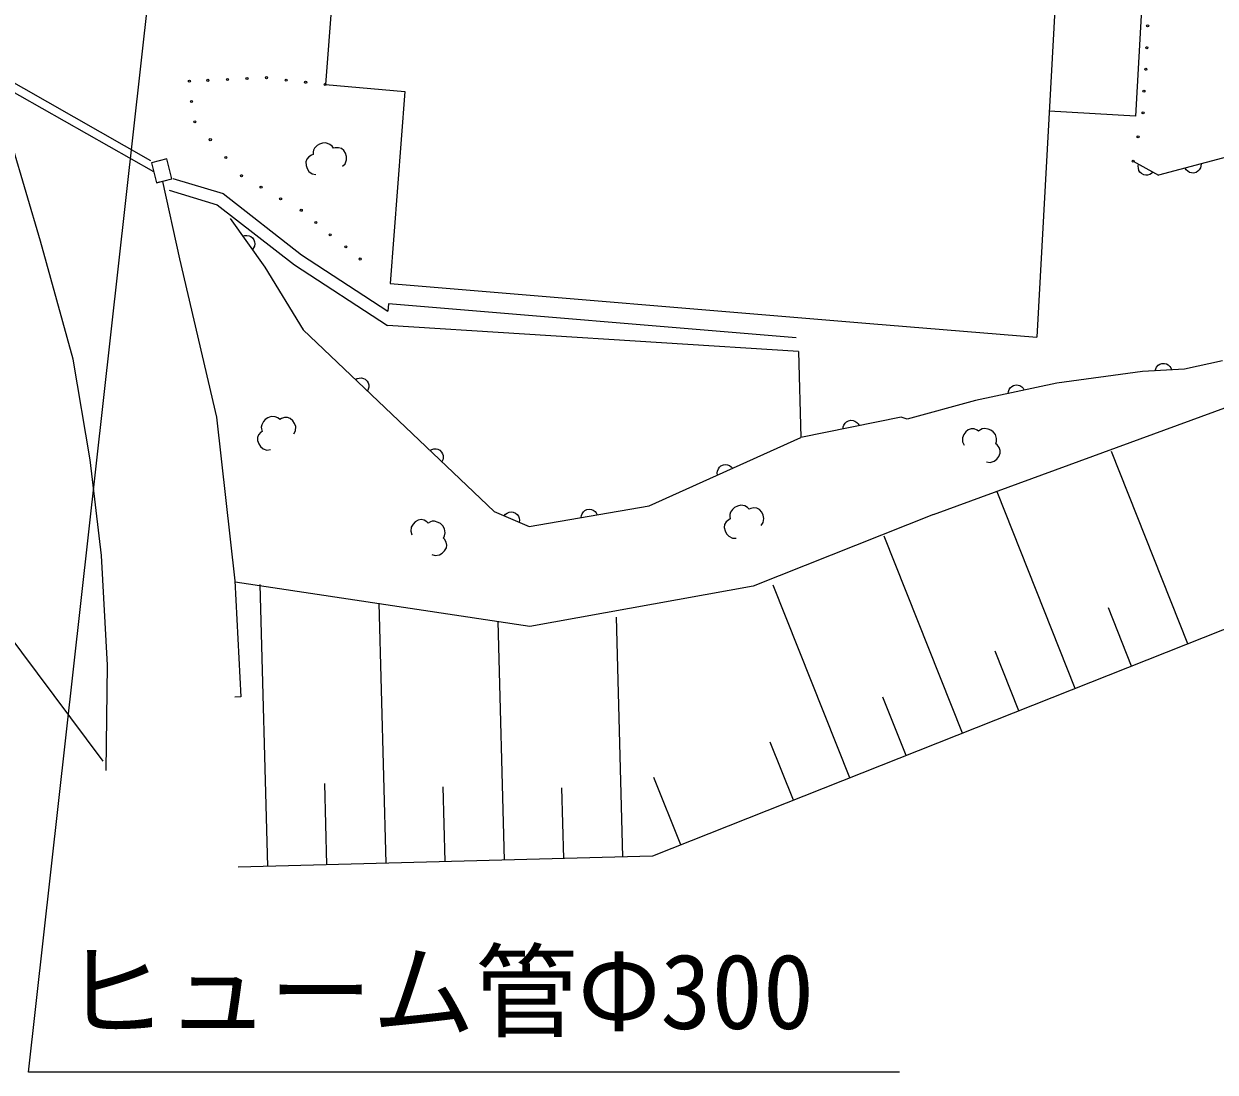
# Model space of a CAD drawing. Units: millimetres, scale not verified. Extents: x 40000 to 680000, y 20000 to 380000.
# Drawn here: x 117324 to 146282, y 252523 to 278018 of the extents above; entities that cross this region are included whole.
import ezdxf
from ezdxf.enums import TextEntityAlignment as Align

# ---------------------------------------------------------------- set-up
doc = ezdxf.new("R2010")
doc.units = ezdxf.units.MM
doc.header["$LTSCALE"] = 1000
doc.layers.add('M-BGD', color=7, linetype='Continuous', lineweight=25)
doc.layers.add('M-STR-HTXT', color=7, linetype='Continuous', lineweight=13)
doc.styles.add('ＭＳ ゴシック', font='')
doc.styles.get('ＭＳ ゴシック').set_extended_font_data('MS Gothic')

msp = doc.modelspace()

# ---------------------------------------------------------------- linework, layer by layer
at = {"layer": 'M-BGD'}
for p, q in [((142471, 279893), (141947, 270400)), ((144565, 279726), (144347, 275776)), ((124857, 279146), (124655, 276542)), ((120414, 274684), (116494, 276913)), ((120483, 274415), (116576, 276636)), ((117731, 272729), (116596, 276568)), ((124655, 276542), (126587, 276371)), ((126587, 276371), (126228, 271704)), ((144347, 275776), (142250, 275892)), ((124585, 275117), (124508, 275094)), ((124667, 275121), (124585, 275117)), ((124761, 275087), (124667, 275121)), ((124318, 274826), (124248, 274783)), ((124357, 274838), (124318, 274826)), ((124358, 274901), (124357, 274838)), ((124366, 274945), (124358, 274901)), ((124392, 274995), (124366, 274945)), ((124457, 275057), (124392, 274995)), ((124508, 275094), (124457, 275057)), ((124817, 275042), (124761, 275087)), ((124854, 274990), (124817, 275042)), ((124892, 275002), (124854, 274990)), ((124974, 275006), (124892, 275002)), ((125043, 274986), (124974, 275006)), ((125099, 274940), (125043, 274986)), ((125142, 274870), (125099, 274940)), ((125165, 274793), (125142, 274870)), ((120801, 274735), (120426, 274640)), ((120426, 274640), (120549, 274153)), ((120925, 274249), (120801, 274735)), ((124202, 274728), (124182, 274659)), ((124182, 274659), (124186, 274576)), ((124186, 274576), (124209, 274500)), ((124248, 274783), (124202, 274728)), ((125071, 274555), (125136, 274617)), ((125136, 274617), (125170, 274711)), ((125170, 274711), (125165, 274793)), ((144286, 274678), (144908, 274336)), ((144413, 274553), (144422, 274603)), ((144415, 274507), (144413, 274553)), ((144422, 274603), (144773, 274411)), ((146583, 274780), (144908, 274336)), ((145936, 274559), (145923, 274514)), ((145939, 274609), (145936, 274559)), ((120549, 274153), (120925, 274249)), ((120946, 274258), (122166, 273890)), ((124209, 274500), (124252, 274429)), ((124252, 274429), (124333, 274370)), ((124333, 274370), (124421, 274355)), ((144430, 274452), (144415, 274507)), ((144454, 274412), (144430, 274452)), ((144488, 274375), (144454, 274412)), ((144545, 274344), (144488, 274375)), ((144594, 274335), (144545, 274344)), ((144641, 274337), (144594, 274335)), ((144695, 274353), (144641, 274337)), ((144736, 274376), (144695, 274353)), ((144773, 274411), (144736, 274376)), ((145580, 274465), (145552, 274507)), ((145614, 274432), (145580, 274465)), ((145662, 274404), (145614, 274432)), ((145707, 274391), (145662, 274404)), ((145758, 274388), (145707, 274391)), ((145820, 274404), (145758, 274388)), ((145862, 274432), (145820, 274404)), ((145894, 274465), (145862, 274432)), ((145923, 274514), (145894, 274465)), ((120696, 274185), (120549, 274153)), ((120696, 274185), (121109, 272303)), ((120859, 273971), (122026, 273619)), ((122166, 273890), (124077, 272403)), ((122026, 273619), (123902, 272159)), ((122342, 273281), (123184, 272100)), ((122647, 272854), (122695, 272868)), ((122695, 272868), (122742, 272872)), ((122742, 272872), (122798, 272863)), ((122798, 272863), (122840, 272844)), ((122840, 272844), (122881, 272814)), ((122881, 272814), (122918, 272762)), ((118521, 269859), (117731, 272729)), ((122909, 272569), (122879, 272528)), ((122927, 272612), (122909, 272569)), ((122918, 272762), (122933, 272714)), ((122937, 272667), (122927, 272612)), ((122933, 272714), (122937, 272667)), ((121109, 272303), (122005, 268452)), ((124077, 272403), (126175, 271027)), ((123184, 272100), (124115, 270576)), ((123902, 272159), (126160, 270678)), ((126228, 271704), (137886, 270733)), ((126186, 271206), (126175, 271027)), ((136094, 270380), (126186, 271206)), ((124115, 270576), (128756, 266159)), ((136158, 270053), (126160, 270678)), ((137886, 270733), (141947, 270400)), ((136158, 270053), (136214, 267958)), ((118940, 267416), (118521, 269859)), ((145536, 269618), (144513, 269566)), ((144824, 269581), (144838, 269630)), ((144838, 269630), (144860, 269671)), ((144860, 269671), (144898, 269713)), ((144898, 269713), (144937, 269739)), ((144937, 269739), (144984, 269758)), ((144984, 269758), (145048, 269761)), ((145048, 269761), (145096, 269747)), ((145096, 269747), (145138, 269726)), ((145138, 269726), (145180, 269688)), ((145180, 269688), (145206, 269649)), ((145206, 269649), (145224, 269602)), ((146464, 269825), (145536, 269618)), ((125385, 269367), (125430, 269391)), ((125430, 269391), (125475, 269403)), ((125475, 269403), (125532, 269405)), ((125532, 269405), (125577, 269394)), ((125577, 269394), (125623, 269373)), ((125623, 269373), (125669, 269329)), ((125669, 269329), (125693, 269284)), ((144513, 269566), (142435, 269279)), ((125697, 269137), (125675, 269091)), ((125693, 269284), (125706, 269239)), ((125707, 269183), (125697, 269137)), ((125706, 269239), (125707, 269183)), ((142435, 269279), (140459, 268858)), ((141251, 269027), (141257, 269077)), ((141257, 269077), (141272, 269121)), ((141272, 269121), (141303, 269169)), ((141303, 269169), (141337, 269200)), ((141337, 269200), (141381, 269226)), ((141381, 269226), (141443, 269239)), ((141443, 269239), (141493, 269234)), ((141493, 269234), (141538, 269219)), ((141538, 269219), (141585, 269188)), ((141585, 269188), (141617, 269154)), ((141617, 269154), (141642, 269110)), ((140459, 268858), (138797, 268402)), ((139432, 266087), (146849, 268800)), ((122005, 268452), (122453, 264474)), ((123333, 268468), (123255, 268440)), ((123433, 268463), (123333, 268468)), ((123499, 268436), (123433, 268463)), ((138651, 268456), (136214, 267958)), ((138797, 268402), (138651, 268456)), ((123107, 268267), (123096, 268211)), ((123096, 268211), (123102, 268167)), ((123102, 268167), (123119, 268106)), ((123151, 268345), (123107, 268267)), ((123189, 268395), (123151, 268345)), ((123255, 268440), (123189, 268395)), ((123550, 268397), (123499, 268436)), ((123583, 268420), (123550, 268397)), ((123660, 268448), (123583, 268420)), ((123732, 268448), (123660, 268448)), ((123799, 268421), (123732, 268448)), ((123860, 268366), (123799, 268421)), ((123905, 268300), (123860, 268366)), ((123934, 268222), (123905, 268300)), ((123929, 268122), (123934, 268222)), ((137237, 268167), (137243, 268217)), ((137243, 268217), (137258, 268261)), ((137258, 268261), (137289, 268308)), ((137289, 268308), (137324, 268340)), ((137324, 268340), (137367, 268365)), ((137367, 268365), (137430, 268378)), ((137430, 268378), (137480, 268372)), ((137480, 268372), (137524, 268356)), ((137524, 268356), (137572, 268325)), ((137572, 268325), (137603, 268291)), ((137603, 268291), (137628, 268247)), ((140350, 268169), (140282, 268144)), ((140422, 268165), (140350, 268169)), ((140498, 268134), (140422, 268165)), ((140622, 268166), (140582, 268146)), ((140678, 268175), (140622, 268166)), ((140766, 268159), (140678, 268175)), ((123031, 268022), (123003, 267956)), ((123003, 267956), (123004, 267884)), ((123004, 267884), (123032, 267806)), ((123086, 268084), (123031, 268022)), ((123119, 268106), (123086, 268084)), ((123885, 268044), (123929, 268122)), ((132522, 266297), (136214, 267958)), ((140171, 268028), (140139, 267951)), ((140139, 267951), (140140, 267851)), ((140218, 268092), (140171, 268028)), ((140282, 268144), (140218, 268092)), ((140530, 268110), (140498, 268134)), ((140582, 268146), (140530, 268110)), ((140826, 268140), (140766, 268159)), ((140890, 268092), (140826, 268140)), ((140943, 268028), (140890, 268092)), ((140971, 267933), (140943, 268028)), ((140968, 267861), (140971, 267933)), ((123032, 267806), (123077, 267740)), ((123077, 267740), (123138, 267685)), ((123138, 267685), (123233, 267652)), ((123233, 267652), (123321, 267664)), ((127196, 267643), (127241, 267667)), ((127241, 267667), (127286, 267680)), ((127286, 267680), (127343, 267681)), ((127343, 267681), (127388, 267671)), ((127388, 267671), (127434, 267649)), ((127434, 267649), (127480, 267605)), ((127480, 267605), (127504, 267560)), ((140140, 267851), (140180, 267772)), ((140948, 267800), (140968, 267861)), ((140980, 267777), (140948, 267800)), ((141033, 267713), (140980, 267777)), ((141057, 267645), (141033, 267713)), ((141054, 267573), (141057, 267645)), ((145618, 262940), (143765, 267614)), ((119215, 265092), (118940, 267416)), ((127508, 267413), (127486, 267368)), ((127504, 267560), (127516, 267516)), ((127518, 267459), (127508, 267413)), ((127516, 267516), (127518, 267459)), ((134270, 267268), (134328, 267294)), ((134328, 267294), (134379, 267299)), ((134379, 267299), (134425, 267293)), ((134425, 267293), (134478, 267273)), ((140727, 267367), (140815, 267352)), ((140815, 267352), (140911, 267380)), ((140911, 267380), (140975, 267433)), ((140975, 267433), (141022, 267497)), ((141022, 267497), (141054, 267573)), ((134181, 267096), (134186, 267142)), ((134186, 267045), (134181, 267096)), ((134186, 267142), (134206, 267195)), ((134206, 267195), (134233, 267233)), ((134233, 267233), (134270, 267268)), ((134478, 267273), (134516, 267247)), ((134516, 267247), (134551, 267209)), ((154523, 266471), (132605, 257780)), ((142879, 261854), (140983, 266634)), ((128756, 266159), (129610, 265793)), ((129071, 266120), (129123, 266141)), ((129123, 266141), (129169, 266147)), ((129169, 266147), (129220, 266143)), ((129220, 266143), (129279, 266118)), ((129610, 265793), (132522, 266297)), ((130893, 266105), (130926, 266151)), ((130926, 266151), (130961, 266181)), ((130961, 266181), (131006, 266205)), ((131006, 266205), (131069, 266216)), ((131069, 266216), (131119, 266209)), ((131119, 266209), (131162, 266192)), ((131162, 266192), (131209, 266159)), ((131209, 266159), (131239, 266124)), ((134500, 266138), (134483, 266085)), ((134553, 266210), (134500, 266138)), ((134598, 266255), (134553, 266210)), ((134669, 266291), (134598, 266255)), ((134750, 266310), (134669, 266291)), ((134848, 266293), (134750, 266310)), ((134911, 266257), (134848, 266293)), ((134956, 266213), (134911, 266257)), ((134992, 266231), (134956, 266213)), ((135072, 266249), (134992, 266231)), ((135144, 266241), (135072, 266249)), ((135206, 266205), (135144, 266241)), ((135260, 266143), (135206, 266205)), ((135297, 266072), (135260, 266143)), ((126784, 265847), (126742, 265776)), ((126840, 265904), (126784, 265847)), ((126911, 265947), (126840, 265904)), ((126981, 265962), (126911, 265947)), ((127052, 265948), (126981, 265962)), ((127123, 265906), (127052, 265948)), ((127151, 265878), (127123, 265906)), ((127208, 265906), (127151, 265878)), ((127250, 265921), (127208, 265906)), ((127307, 265921), (127250, 265921)), ((127392, 265893), (127307, 265921)), ((127448, 265865), (127392, 265893)), ((127505, 265809), (127448, 265865)), ((128999, 266055), (129033, 266092)), ((129033, 266092), (129071, 266120)), ((129279, 266118), (129316, 266084)), ((129316, 266084), (129344, 266046)), ((129344, 266046), (129365, 265994)), ((129365, 265994), (129371, 265948)), ((129371, 265948), (129367, 265897)), ((130869, 266011), (130876, 266061)), ((130876, 266061), (130893, 266105)), ((131239, 266124), (131263, 266079)), ((134394, 265905), (134359, 265842)), ((134457, 265959), (134394, 265905)), ((134492, 265977), (134457, 265959)), ((134483, 266085), (134483, 266040)), ((134483, 266040), (134492, 265977)), ((139432, 266087), (135050, 264344)), ((135245, 265821), (135298, 265893)), ((135315, 265991), (135297, 266072)), ((135298, 265893), (135315, 265991)), ((126742, 265776), (126728, 265677)), ((126728, 265677), (126757, 265592)), ((127548, 265739), (127505, 265809)), ((127521, 265512), (127549, 265569)), ((127563, 265640), (127548, 265739)), ((127549, 265569), (127563, 265640)), ((134359, 265842), (134350, 265771)), ((134350, 265771), (134369, 265690)), ((134369, 265690), (134405, 265619)), ((134405, 265619), (134459, 265557)), ((134459, 265557), (134549, 265512)), ((140139, 260767), (138239, 265560)), ((127550, 265484), (127521, 265512)), ((127593, 265414), (127550, 265484)), ((127552, 265201), (127594, 265272)), ((127607, 265343), (127593, 265414)), ((127594, 265272), (127607, 265343)), ((134549, 265512), (134638, 265513)), ((119354, 262424), (119215, 265092)), ((127241, 265115), (127326, 265087)), ((127326, 265087), (127425, 265102)), ((127425, 265102), (127495, 265144)), ((127495, 265144), (127552, 265201)), ((122453, 264474), (122600, 261649)), ((129621, 263364), (122457, 264438)), ((123251, 257527), (123066, 264379)), ((135050, 264344), (129621, 263364)), ((137399, 259681), (135541, 264367)), ((126129, 257605), (125958, 263931)), ((131885, 257760), (131728, 263588)), ((144249, 262397), (143686, 263815)), ((116865, 263280), (119242, 260086)), ((129007, 257682), (128850, 263483)), ((141509, 261310), (140934, 262760)), ((119323, 259856), (119354, 262424)), ((122600, 261649), (122450, 261641)), ((138769, 260224), (138205, 261646)), ((136029, 259138), (135469, 260551)), ((124690, 257566), (124637, 259542)), ((133290, 258051), (132639, 259693)), ((127568, 257644), (127519, 259463)), ((130446, 257721), (130400, 259435)), ((132605, 257780), (122532, 257507))]:
    msp.add_line(p, q, dxfattribs=at)
for centre in [(144641, 277968), (144619, 277437), (144598, 276912), (121348, 276622), (121798, 276644), (122273, 276665), (122748, 276687), (123223, 276709), (123698, 276649), (124174, 276596), (124649, 276543), (144551, 276380), (121401, 276129), (144529, 275855), (121480, 275635), (121857, 275200), (144408, 275267), (122235, 274765), (144287, 274678), (122613, 274324), (123090, 274045), (123566, 273761), (124068, 273483), (124420, 273185), (124772, 272887), (125149, 272596), (125501, 272298)]:
    msp.add_circle(centre, 25, dxfattribs=at)
at = {"layer": 'M-STR-HTXT'}
for p, q in [((117436, 252523), (121063, 284975)), ((138612, 252523), (117436, 252523))]:
    msp.add_line(p, q, dxfattribs=at)

# ---------------------------------------------------------------- texts
at = {"layer": 'M-STR-HTXT', "style": 'ＭＳ ゴシック'}
msp.add_text('ヒューム管Φ300', height=1833, dxfattribs=at).set_placement((118290, 253024), align=Align.BOTTOM_LEFT)

doc.saveas('drawing.dxf')
